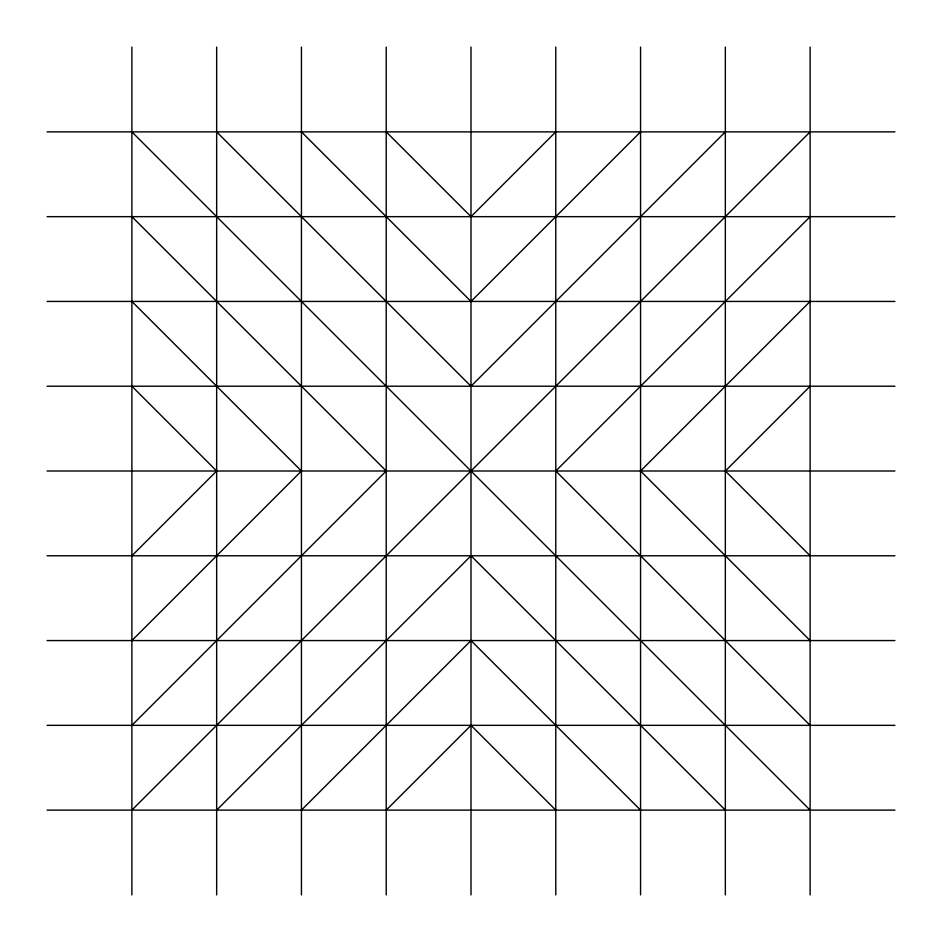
<?xml version="1.0" encoding="UTF-8"?>
<svg xmlns="http://www.w3.org/2000/svg" width="942" height="942" viewBox="0 0 942 942"><rect width="100%" height="100%" fill="white"/><g stroke="black" fill="none" stroke-linecap="round" stroke-linejoin="round"><path stroke-width="1.41" d="M131.88 555.78L216.66 471L131.88 386.22M555.78 131.88L471 216.66L386.22 131.88M131.88 640.56L301.44 471L131.88 301.44M640.56 131.88L471 301.44L301.44 131.88M131.88 725.34L386.22 471L131.88 216.66M725.34 131.88L471 386.22L216.66 131.88M131.88 810.12L810.12 131.88M216.66 810.12L471 555.78L725.34 810.12M810.12 216.66L555.78 471L810.12 725.34M301.44 810.12L471 640.56L640.56 810.12M810.12 301.44L640.56 471L810.12 640.56M386.22 810.12L471 725.34L555.78 810.12M810.12 386.22L725.34 471L810.12 555.78M47.1 131.88L894.9 131.88M47.1 216.66L894.9 216.66M47.1 301.44L894.9 301.44M47.1 386.22L894.9 386.22M47.1 471L894.9 471M47.1 555.78L894.9 555.78M47.1 640.56L894.9 640.56M47.1 725.34L894.9 725.34M47.1 810.12L894.9 810.12M131.88 131.88L810.12 810.12M810.12 47.1L810.12 894.9M725.34 47.1L725.34 894.9M640.56 47.1L640.56 894.9M555.78 47.1L555.78 894.9M471 47.1L471 894.9M386.22 47.1L386.22 894.9M301.44 47.1L301.44 894.9M216.66 47.1L216.66 894.9M131.88 47.1L131.88 894.9"/></g></svg>
